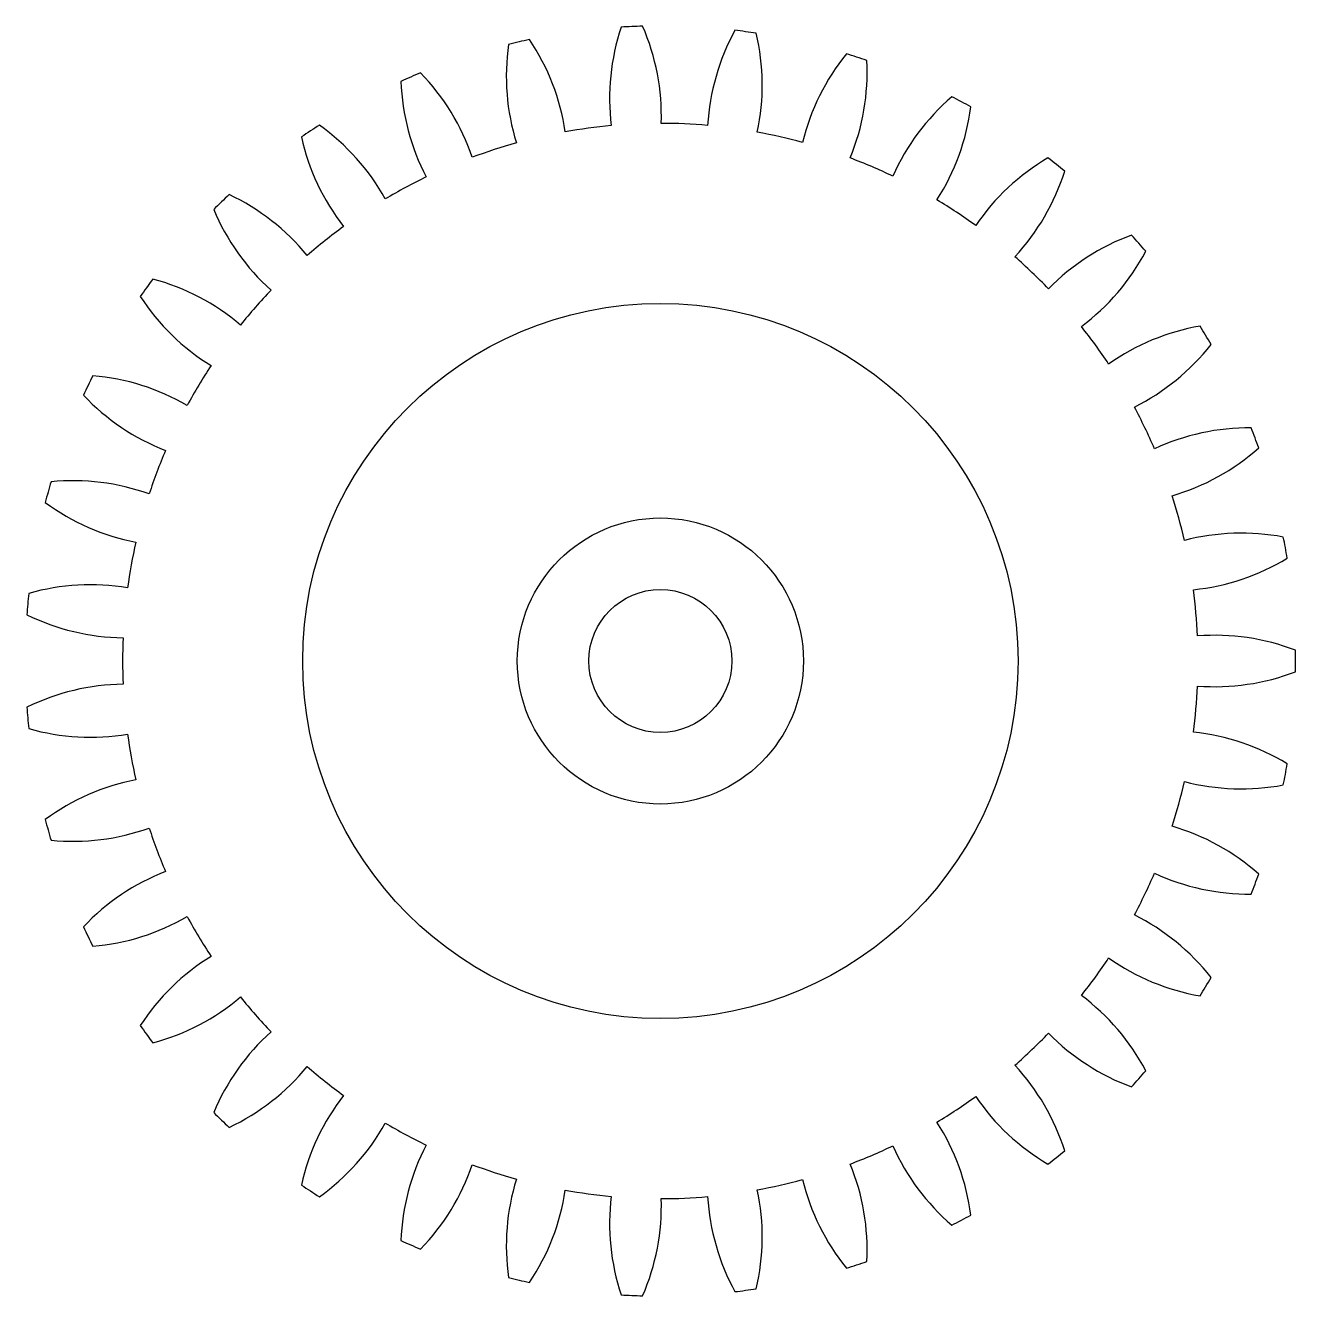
# Model space of a CAD drawing. Header units: millimetres. Extents: x 307 to 369, y 195 to 308.
# Drawn here: x 307.33 to 316.21, y 195.46 to 204.35 of the extents above; entities outside this region: 1.
import ezdxf

# ---------------------------------------------------------------- set-up
doc = ezdxf.new("R2010")
doc.units = ezdxf.units.MM

# ---------------------------------------------------------------- blocks, each defined once
blk = doc.blocks.new('*U2')
blk.add_lwpolyline([(-0.3425, -0.175, 0.111416), (0.3419, -0.075, 0.008447), (0.3419, 0.075, 0.111416), (-0.3425, 0.175)], format="xyb")
blk = doc.blocks.new('*U3')
at = {"color": 0, "linetype": 'ByBlock', "lineweight": -2, "transparency": 16777216}
for p, rotation in [((196.6065, 151.2457), 92.57142857142824), ((197.3404, 151.2128), 82.28571428571396), ((195.8786, 151.1471), 102.8571428571424), ((198.0566, 151.0493), 71.99999999999969), ((195.18, 150.9201), 113.1428571428567), ((198.732, 150.7606), 61.71428571428541), ((194.5331, 150.572), 123.428571428571), ((199.3451, 150.3559), 51.4285714285712), ((193.9588, 150.114), 133.7142857142852), ((199.8761, 149.8483), 41.14285714285698), ((193.4755, 149.5608), 143.9999999999995), ((200.3078, 149.254), 30.85714285714272), ((193.0987, 148.9302), 154.2857142857138), ((200.6266, 148.5921), 20.57142857142848), ((192.8406, 148.2425), 164.571428571428), ((200.822, 147.884), 10.28571428571425), ((192.7094, 147.5197), 174.8571428571422), ((192.7094, 146.7851), 185.1428571428564), ((200.822, 146.4208), 349.7142857142848), ((192.8406, 146.0623), 195.4285714285707), ((200.6266, 145.7127), 339.4285714285706), ((193.0987, 145.3746), 205.714285714285), ((200.3078, 145.0508), 329.1428571428562), ((193.4755, 144.744), 215.9999999999993), ((199.8761, 144.4565), 318.8571428571419), ((193.9588, 144.1908), 226.2857142857137), ((199.3451, 143.9489), 308.5714285714278), ((194.5331, 143.7328), 236.5714285714279), ((198.732, 143.5442), 298.2857142857135), ((195.18, 143.3847), 246.8571428571422), ((198.0566, 143.2555), 287.9999999999991), ((195.8786, 143.1577), 257.1428571428565), ((197.3404, 143.092), 277.714285714285), ((196.6065, 143.0591), 267.4285714285706)]:
    blk.add_blockref('*U2', p, dxfattribs=dict(at, rotation=rotation))
blk.add_blockref('*U2', (200.8878, 147.1524), dxfattribs=at)

msp = doc.modelspace()

# ---------------------------------------------------------------- linework, layer by layer
for centre, radius in [((368.2505, 307.1223), 0.5), ((311.7714, 199.9035), 2.5), ((311.7714, 199.9035), 1), ((311.7714, 199.9035), 0.5)]:
    msp.add_circle(centre, radius)
for start, end in [(95.23979, 100.18878), (84.95408, 89.90306), (105.52551, 110.47449), (74.66837, 79.61735), (64.38265, 69.33163), (115.81122, 120.76021), (54.09694, 59.04592), (126.09694, 131.04592), (43.81122, 48.76021), (136.38265, 141.33163), (33.52551, 38.47449), (146.66837, 151.61735), (23.23979, 28.18878), (156.95408, 161.90306), (12.95408, 17.90306), (167.23979, 172.18878), (2.66837, 7.61735), (177.52551, 182.47449), (352.38265, 357.33163), (187.81122, 192.76021), (342.09694, 347.04592), (198.09694, 203.04592), (331.81122, 336.76021), (208.38265, 213.33163), (321.52551, 326.47449), (218.66837, 223.61735), (311.23979, 316.18878), (228.95408, 233.90306), (300.95408, 305.90306), (239.23979, 244.18878), (290.66837, 295.61735), (249.52551, 254.47449), (280.38265, 285.33163), (259.81122, 264.76021), (270.09694, 275.04592)]:
    msp.add_arc((311.7714, 199.9035), 3.759, start, end)

# ---------------------------------------------------------------- block references
msp.add_blockref('*U3', (114.981, 52.7511))

doc.saveas('drawing.dxf')
